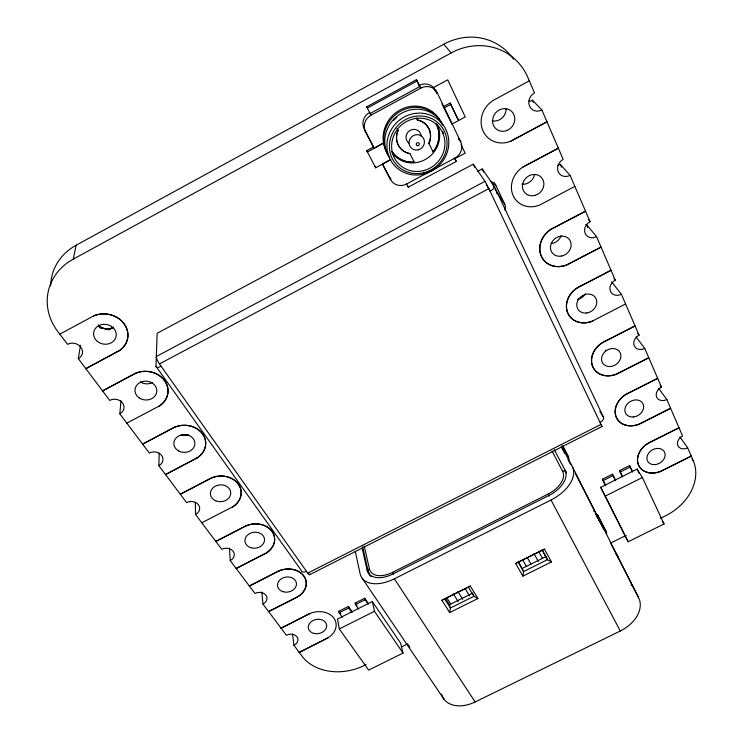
<?xml version="1.0" encoding="UTF-8"?>
<svg xmlns="http://www.w3.org/2000/svg" width="743" height="743" viewBox="0 0 743 743"><rect width="100%" height="100%" fill="white"/><g stroke="black" fill="none" stroke-linecap="round" stroke-linejoin="round"><path stroke-width="1.11" d="M174.614 427.179L142.545 444.184L174.614 427.179A21.463 18.176 -0.8 0 1 202.533 433.819A21.463 18.176 -0.8 0 1 196.979 457.976L165.429 474.601L196.979 457.976M366.076 664.558L363.996 665.589A46.595 35.859 -12.3 0 1 302.206 656.385L293.959 645.286A7.848 6.037 -9.8 0 0 296.986 636.816A7.848 6.037 -9.8 0 0 286.361 635.2L262.976 604.105A8.089 6.362 -8 0 0 265.957 595.236A8.089 6.362 -8 0 0 254.96 593.453L230.228 560.584A8.34 6.706 -5.7 0 0 233.163 551.278A8.34 6.706 -5.7 0 0 221.758 549.318L195.576 514.528A8.619 7.077 -2.9 0 0 198.446 504.748A8.619 7.077 -2.9 0 0 186.595 502.593L158.844 465.694L159.206 453.109M159.243 406.012L159.243 406.152A22.29 19.207 4 0 0 164.556 380.657A22.29 19.207 4 0 0 135.449 373.395L102.488 390.948L135.458 373.265A22.29 19.197 4 0 1 164.556 380.527A22.29 19.197 4 0 1 159.243 406.012L126.83 423.148M306.469 571.302A5.387 2.963 -35.8 0 1 301.314 570.494L155.974 366.29L157.135 333.282L473.245 164.157L485.086 181.496L488.262 187.375L601.979 426.51L601.505 425.878M158.844 465.694A8.925 7.467 0.7 0 0 161.63 455.403A8.925 7.467 0.7 0 0 149.315 453.026L119.827 413.842L120.988 400.7M119.103 350.733L85.751 368.704L119.103 350.733A23.228 20.256 9.9 0 0 124.127 323.799A23.228 20.256 9.9 0 0 93.767 315.84L59.867 334.136M109.063 329.706L112.89 327.542L109.063 329.706L100.119 327.719L98.243 324.988M100.119 327.719L109.072 329.586M93.767 315.84L93.748 315.961A23.237 20.265 9.9 0 1 124.118 323.92A23.237 20.265 9.9 0 1 119.084 350.863M522.896 576.141L515.642 563.473L544.424 549.105L551.464 561.922L522.896 576.141L523.592 571.571L518.28 561.383M449.71 612.557L441.909 600.26L470.328 586.078L477.916 598.524L449.71 612.557L450.434 607.997L449.422 604.718L445.735 598.867M119.827 413.842A9.278 7.885 5.3 0 0 122.53 402.985A9.278 7.885 5.3 0 0 109.695 400.375L78.321 358.665L80.485 345.328M78.321 358.665A9.678 8.303 10.7 0 0 80.903 347.204A9.678 8.303 10.7 0 0 67.52 344.315L57.629 331.332A58.697 51.741 12 0 1 73.306 259.103L76.12 245.227L443.775 44.236A58.493 54.462 -56 0 1 513.506 59.189M441.909 600.26L470.328 586.078M515.642 563.473L544.424 549.105M73.306 259.103L451.187 52.939A60.044 55.706 -54.2 0 1 527.864 77.43L534.505 92.931A10.03 9.046 -54 0 0 529.536 106.091A10.03 9.046 -54 0 0 541.861 109.964L563.194 159.401A9.631 8.535 -46.7 0 0 558.253 171.828A9.631 8.535 -46.7 0 0 570.076 175.348L590.081 221.693A9.287 8.052 -41.5 0 0 585.168 233.441A9.287 8.052 -41.5 0 0 596.536 236.655L615.315 280.176A8.972 7.588 -37.9 0 0 610.44 291.312A8.972 7.588 -37.9 0 0 621.389 294.247L639.064 335.195A8.693 7.17 -35.4 0 0 634.234 345.764A8.693 7.17 -35.4 0 0 644.785 348.448L661.446 387.057A8.433 6.771 -33.4 0 0 656.654 397.106A8.433 6.771 -33.4 0 0 666.842 399.558L682.576 436.011A8.182 6.408 -32 0 0 677.83 445.586A8.182 6.408 -32 0 0 687.674 447.834L693.293 460.771A48.137 37.559 -29.3 0 1 665.598 515.772L660.416 518.345M366.708 106.825L416.349 79.77L417.148 80.931L419.851 86.504L370.163 113.549L366.708 106.825L367.33 108.069L417.148 80.931M441.63 123.672A31.178 29.692 -46.7 0 0 405.195 107.716A31.178 29.692 -46.7 0 0 383.518 143.065L374.082 148.163L365.667 132.096A12.547 12.157 -47.5 0 1 371.008 115.239L420.928 88.083A12.761 12.111 -56.2 0 1 437.413 93.154L460.725 141.802A12.399 11.6 -46.2 0 1 454.948 158.092L406.588 184.032A12.222 11.619 -36.9 0 1 390.53 179.527L382.376 163.971L390.799 159.429M434.934 90.739L433.41 87.59L447.713 79.817L465.22 116.939L451.883 124.127L443.385 106.908M443.348 106.695L450.109 103.036L458.691 120.45M444.138 107.976L451.001 104.261M383.518 143.065L367.367 152.027L366.745 150.653L373.534 146.984L374.082 148.163M366.745 150.653L375.707 167.797L390.818 159.652M454.177 158.946L465.155 153.188L461.078 144.718M406.523 183.827L408.241 187.18L456.276 161.435L454.762 158.333M511.11 141.021L547.015 121.806L511.11 141.021A23.887 21.872 -51.7 0 1 483.071 131A23.887 21.872 -51.7 0 1 492.804 100.639L529.285 80.838M477.777 171.317L482.207 168.949L494.253 186.261L603.418 417.12A5.526 3.121 -24.8 0 1 600.14 422.303M484.984 181.329L156.262 356.547A6.102 1.514 60.5 0 0 159.466 363.912L307.76 573.113A5.34 1.189 63.6 0 0 309.868 573.967M522.923 167.054L558.392 148.173L522.923 167.054A22.968 20.609 -43.9 0 0 513.181 195.697A22.968 20.609 -43.9 0 0 540.077 204.864L574.831 186.363M159.466 363.912L488.857 188.601M551.074 229.178L585.577 211.17L551.157 229.281A22.169 19.411 -39 0 0 541.415 256.363A22.169 19.411 -39 0 0 567.253 264.759L601.078 247.094L567.169 264.657A22.169 19.411 -39 0 1 541.341 256.251A22.169 19.411 -39 0 1 551.074 229.178L551.157 229.281M211.449 477.898L180.233 494.271L211.449 478.046A20.739 17.21 -4.4 0 1 238.289 484.12A20.739 17.21 -4.4 0 1 232.522 507.06L232.513 506.912A20.739 17.21 -4.4 0 0 238.28 483.981A20.739 17.21 -4.4 0 0 211.449 477.898L211.449 478.046M577.58 287.578L611.099 270.303L577.655 287.69A21.454 18.296 -35.7 0 0 567.931 313.342A21.454 18.296 -35.7 0 0 592.793 321.05L592.71 320.939A21.445 18.287 -35.7 0 1 567.856 313.23A21.445 18.287 -35.7 0 1 577.58 287.578L577.655 287.69M232.513 506.912L201.79 522.784M592.71 320.939L625.587 303.971M246.156 525.7L215.758 541.48L246.174 525.849A20.08 16.3 -7.2 0 1 271.994 531.412A20.08 16.3 -7.2 0 1 266.059 553.229L236.107 568.534L266.04 553.08A20.08 16.3 -7.2 0 0 271.975 531.264A20.08 16.3 -7.2 0 0 246.156 525.7L246.174 525.849M602.499 342.523L635.098 325.917L602.582 342.634A20.785 17.256 -33.4 0 0 592.895 366.977A20.785 17.256 -33.4 0 0 616.839 374.063L648.825 357.727L616.755 373.943A20.785 17.256 -33.4 0 1 592.812 366.856A20.785 17.256 -33.4 0 1 602.499 342.523L602.582 342.634M278.931 570.828L249.295 586.06L278.941 570.977A19.476 15.445 -9.3 0 1 303.831 576.076A19.476 15.445 -9.3 0 1 297.748 596.861L268.529 611.628L297.72 596.713A19.467 15.445 -9.3 0 0 303.803 575.927A19.467 15.445 -9.3 0 0 278.931 570.828L278.941 570.977M639.528 424.067L639.444 423.947A20.172 16.3 -31.7 0 1 616.346 417.427A20.172 16.3 -31.7 0 1 625.987 394.292L657.713 378.317L626.07 394.412A20.172 16.3 -31.7 0 0 616.43 417.557A20.172 16.3 -31.7 0 0 639.528 424.067L670.66 408.325M307.76 573.113L601.106 424.337M309.627 574.72L601.988 426.501M639.444 423.947L670.576 408.204M309.915 613.495L281.012 628.216L309.915 613.495A18.909 14.646 -11 0 1 333.913 618.176A18.909 14.646 -11 0 1 327.709 637.996L299.225 652.428L327.709 637.996M691.204 456.007L660.88 471.183A19.597 15.417 -30.4 0 1 638.581 465.192A19.597 15.417 -30.4 0 1 648.156 443.153L679.056 427.773L648.249 443.283A19.597 15.417 -30.4 0 0 638.655 465.322A19.597 15.417 -30.4 0 0 660.964 471.322L691.296 456.137M364.209 545.984L369.41 568.859A22.606 13.179 -33.6 0 0 392.713 572.305L548.139 494.039A22.903 13.532 -27.3 0 0 562.609 471.322L552.04 450.992M355.303 551.362L360.076 573.577A33.249 19.392 -33.6 0 0 394.366 578.806L551.037 500.011A33.686 19.912 -27.3 0 0 572.268 466.446L561.402 446.171M342.309 617.266L339.152 612.799L338.873 611.248L348.43 606.446L352.182 611.823M358.6 609.084L355.488 604.588L355.182 603.056L364.767 598.236L368.463 603.65M605.341 485.17L602.415 479.226L612.418 474.192L615.613 480.517M622.346 476.635L619.476 470.653L629.507 465.61L632.683 471.944M339.152 612.799L348.727 607.988L348.43 606.446M355.488 604.588L365.092 599.759L364.767 598.236M602.415 479.226L603.186 480.563L613.207 475.529M619.476 470.653L620.275 471.981L630.324 466.929M372.327 601.551L337.517 619.021L339.291 628.931L368.686 670.102L403.012 653.069L400.598 643.132L372.327 601.551L374.491 611.303L403.012 653.069M600.706 487.334L637.113 469.065L642.37 477.517L664.038 523.954L628.16 541.749L600.706 487.334L628.16 541.749M339.291 628.931L374.491 611.303M605.536 495.962L642.37 477.517M449.422 604.718L472.817 593.053M522.292 568.404L545.984 556.6L542.074 549.504M401.313 647.051L407.526 643.967M610.672 543.059L626.219 535.341M441.546 694.166A30.686 21.073 -34.7 0 0 475.139 701.959L620.294 630.993A31.057 21.593 -26.1 0 0 638.497 597.474L572.268 466.446M551.464 561.922L547.377 559.72L542.334 550.591M477.916 598.524L473.932 596.295L468.499 587.425M528.57 101.364A9.78 8.851 -55.3 0 0 532.471 100.231L541.861 109.964M557.779 165.197A9.39 8.377 -47.7 0 0 560.268 164.277L570.076 175.348M443.775 44.236L451.187 52.939M588.642 219.984L590.081 221.693M585.8 224.711A9.055 7.904 -42.3 0 0 586.385 224.423L596.536 236.655M613.932 278.449L615.315 280.176M611.647 281.903L621.389 294.247M637.735 333.458L639.064 335.195M636.11 336.997L644.785 348.448M660.09 385.227L661.446 387.057M658.688 388.431L666.842 399.558M420.928 88.083L419.154 85.482A12.677 12.027 -56.9 0 1 435.528 90.525L437.413 93.154M679.891 436.903L687.674 447.834M691.974 458.895L693.293 460.771M338.873 611.248L340.758 613.932M493.993 182.769L495.869 185.434L504.757 204.269A7.532 6.836 -39.8 0 1 504.785 209.944M348.727 607.988L351.857 612.473M504.757 204.269L495.033 189.242M460.725 141.802L458.71 138.885A12.306 11.535 -46.7 0 1 459.063 139.693M355.182 603.056L357.039 605.749M365.092 599.759L368.184 604.282M486.238 184.766L487.482 186.586M407.926 644.395L409.867 647.264M362.185 578.23L443.961 699.144M362.11 547.916L367.079 570.039L369.002 572.918M394.366 578.806L475.139 701.959M456.276 161.435L454.437 158.12M447.082 598.189L450.75 604.013M444.89 599.211L450.434 607.997L473.932 596.295L473.189 594.14M453.332 593.796L458.19 601.589M599.815 411.325L603.418 417.12M457.911 591.512L462.75 599.313M428.832 143.288L428.943 143.464A17.46 16.625 -46.7 0 0 417.343 120.05L417.241 119.883A17.451 16.615 -46.7 0 1 428.832 143.288L433.206 152.064A26.191 24.937 -46.7 0 0 436.169 123.756M662.254 521.047L664.038 523.954M465.378 589.06L469.585 595.905M433.206 152.064L433.095 151.888A26.181 24.928 -46.8 0 0 436.057 123.589M518.428 562.516L523.592 571.571L547.377 559.72L545.984 556.6M522.933 560.343L526.332 566.352M527.558 558.039L530.948 564.048M533.948 553.563L538.434 561.606M538.591 551.25L542.492 558.299M409.839 153.522L409.941 153.708A17.46 16.625 -46.7 0 1 398.137 130.452L398.044 130.276A17.451 16.615 -46.7 0 0 409.839 153.522L414.278 162.253A26.191 24.937 -46.7 0 1 392.137 151.721M414.278 162.253L414.176 162.067A26.181 24.928 -46.8 0 1 392.044 151.535M594.066 510.952L594.335 511.453L594.01 510.989M562.516 445.874L568.506 457.001A5.73 4.644 -26.6 0 1 568.599 460.428M563.185 450.611L562.841 449.97M597.474 514.5L606.26 531.793A5.48 4.244 -25.7 0 1 606.409 534.616M563.714 451.605L564.782 453.601M567.986 459.573L570.652 464.561M575.453 473.523L603.78 529.137L595.542 513.719M606.26 531.793L597.121 514.713A5.359 4.198 -25.9 0 1 597.279 517.5M611.099 544.145L618.408 558.058L616.235 553.999A31.317 20.693 -26.6 0 0 615.427 552.671M616.235 553.999L638.497 597.474M551.037 500.011L620.294 630.993M562.442 449.218L562.005 448.382M554.297 449.682L566.017 472.046A25.568 15.148 -27.3 0 1 566.482 473.087M371.008 115.239L369.615 112.453A12.464 12.083 -48.5 0 0 364.311 129.208L373.45 146.64M382.58 164.064L390.53 179.527M561.281 446.989L561.522 447.462M549.188 496.12L548.139 494.039M397.05 128.316L398.137 130.452M563.027 446.153L568.506 457.001M407.508 185.731L408.241 187.18M595.477 513.915L595.756 514.481M393.576 574.441L392.713 572.305M416.266 117.914L417.343 120.05M603.186 480.563L605.619 485.532M416.349 79.77L419.377 86.002M612.418 474.192L615.306 480.173M435.528 90.525L437.005 93.599M441.909 103.834L442.893 105.887M473.245 164.157L474.703 167.212M620.275 471.981L622.662 476.978M450.109 103.036L457.781 119.186M487.9 187.459L490.101 191.22A6.269 2.415 -26.9 0 0 494.253 186.261M491.634 182.063L494.058 187.19M482.207 168.949L483.684 172.07M629.507 465.61L632.339 471.619M637.113 469.065L639.073 473.254M364.311 129.208L365.667 132.096M375.066 166.386L375.707 167.797M532.471 100.231L533.372 102.32M560.268 164.277L561.55 167.221M586.385 224.423L587.704 227.469M362.621 546.718L368.277 571.831A25.243 14.758 -33.6 0 0 371.063 576.577M292.547 634.039L293.959 645.286M261.805 591.967L262.976 604.105M229.457 548L230.228 560.584M195.325 502.296L195.576 514.528M174.614 427.318A21.473 18.185 -0.8 0 1 202.542 433.958A21.473 18.185 -0.8 0 1 196.979 458.115M595.617 514.462A5.535 4.328 -25.9 0 1 598.533 516.496M491.002 181.812A7.616 6.956 -41.7 0 1 495.869 185.434M50.682 285.804A57.192 50.7 13 0 1 76.12 245.227M113.558 327.143A11.099 9.743 10.9 0 1 98.624 325.313M496.686 192.781A7.346 6.696 -40.9 0 1 496.965 193.756M188.332 434.785A10.272 8.767 -0.2 0 1 181.19 435.11M152.408 382.552A10.662 9.25 4.7 0 1 140.316 381.893M506.085 108.432A11.414 10.495 -53.2 0 1 492.163 120.812M534.588 174.475A10.978 9.91 -45 0 1 521.865 184.153M561.114 235.661A10.606 9.353 -39.7 0 1 551.204 243.555M585.503 293.764A10.263 8.823 -36.2 0 1 577.422 299.308M605.972 350.139A9.956 8.34 -33.8 0 1 605.378 350.51M408.808 143.102A7.792 7.421 -46.7 0 1 410.266 130.294A7.792 7.421 -46.7 0 1 421.207 136.415M388.496 155.194A31.197 29.701 -46.7 0 1 383.602 143.241M388.691 155.789A31.271 29.766 -46.5 0 1 399.827 111.645A31.271 29.766 -46.5 0 1 442.243 124.415M393.706 120.31A29.126 27.714 -46.3 0 1 396.762 117.292M389.75 157.934A31.429 29.887 -46 0 1 400.477 113.883A31.429 29.887 -46 0 1 443.125 125.409M442.856 131.771A29.181 27.76 -46.2 0 1 443.237 133.842M437.135 124.285A26.813 25.531 -46.7 0 1 426.686 158.696A26.813 25.531 -46.7 0 1 392.1 152.752M391.078 179.128A12.139 11.554 -37.4 0 1 389.035 176.37M161.11 366.234A6.093 2.285 -33.7 0 1 155.974 366.29M368.277 571.831A2.647 2.108 -13.9 0 1 369.41 568.859M562.609 471.322A2.703 2.173 -26.1 0 1 565.841 471.768M565.024 470.105A25.596 15.129 -27.3 0 1 548.863 495.525L393.121 573.921A25.271 14.739 -33.6 0 1 367.079 570.039M598.617 519.422A31.968 20.275 -26.8 0 1 599.406 520.722M631.011 584.137A30.667 21.064 -26.2 0 1 632.795 586.747M97.352 341.39A11.386 9.928 9.9 0 0 116.029 336.783A11.386 9.928 9.9 0 0 101.392 324.654A11.386 9.928 9.9 0 0 97.352 341.39M655.047 464.616A9.603 7.56 -30.4 0 0 664.363 451.772A9.603 7.56 -30.4 0 0 648.648 453.193A9.603 7.56 -30.4 0 0 655.047 464.616M633.342 416.972A9.891 7.987 -31.7 0 0 642.816 403.505A9.891 7.987 -31.7 0 0 626.609 404.879A9.891 7.987 -31.7 0 0 633.342 416.972M314.02 633.463A9.269 7.179 -11 0 0 326.614 624.835A9.269 7.179 -11 0 0 311.865 621.213A9.269 7.179 -11 0 0 314.02 633.463M282.879 591.66A9.548 7.569 -9.3 0 0 296.457 583.404A9.548 7.569 -9.3 0 0 281.616 578.602A9.548 7.569 -9.3 0 0 282.879 591.66M250.605 547.656A9.845 7.987 -7.2 0 0 264.508 539.084A9.845 7.987 -7.2 0 0 249.081 533.911A9.845 7.987 -7.2 0 0 250.605 547.656M215.786 500.828A10.17 8.433 -4.4 0 0 230.729 492.748A10.17 8.433 -4.4 0 0 215.219 486.219A10.17 8.433 -4.4 0 0 215.786 500.828M178.877 451.103A10.523 8.916 -0.8 0 0 194.88 443.655A10.523 8.916 -0.8 0 0 179.323 435.667A10.523 8.916 -0.8 0 0 178.877 451.103M139.684 398.22A10.922 9.408 4 0 0 156.773 391.533A10.922 9.408 4 0 0 141.207 381.986A10.922 9.408 4 0 0 139.684 398.22M507.153 130.406A11.702 10.718 -51.7 0 0 511.091 110.911A11.702 10.718 -51.7 0 0 492.804 118.611A11.702 10.718 -51.7 0 0 507.153 130.406M534.895 195.409A11.256 10.105 -43.9 0 0 541.471 177.512A11.256 10.105 -43.9 0 0 523.146 182.434A11.256 10.105 -43.9 0 0 534.895 195.409M561.615 256.047A10.866 9.52 -39 0 0 569.342 239.46A10.866 9.52 -39 0 0 551.464 243.054A10.866 9.52 -39 0 0 561.615 256.047M586.729 312.979A10.513 8.972 -35.7 0 0 595.477 297.655A10.513 8.972 -35.7 0 0 578.128 300.042A10.513 8.972 -35.7 0 0 586.729 312.979M610.375 366.531A10.188 8.461 -33.4 0 0 620.006 352.405A10.188 8.461 -33.4 0 0 603.27 353.705A10.188 8.461 -33.4 0 0 610.375 366.531M418.142 145.693A1.588 1.505 -45.2 0 0 418.95 143.102A1.588 1.505 -45.2 0 0 416.34 143.808A1.588 1.505 -45.2 0 0 418.142 145.693M418.142 149.845A7.894 7.504 -45.6 0 0 422.591 137.056A7.894 7.504 -45.6 0 0 409.486 140.158A7.894 7.504 -45.6 0 0 418.142 149.845M423.241 172.868A29.571 28.067 -45.1 0 0 440.33 125.121A29.571 28.067 -45.1 0 0 391.162 136.331A29.571 28.067 -45.1 0 0 423.241 172.868M423.194 174.252A31.745 30.138 -45.2 0 0 441.583 122.994A31.745 30.138 -45.2 0 0 388.784 134.975A31.745 30.138 -45.2 0 0 423.194 174.252M423.686 170.602A27.342 25.959 -45.1 0 0 438.147 126.059A27.342 25.959 -45.1 0 0 392.945 137.808A27.342 25.959 -45.1 0 0 423.686 170.602"/></g></svg>
